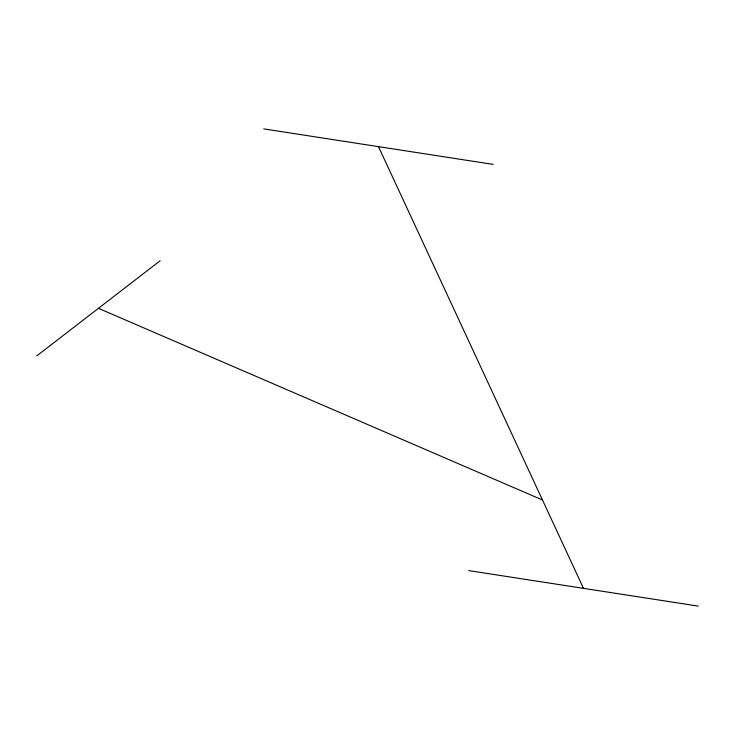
<?xml version="1.0" encoding="UTF-8"?>
<svg xmlns="http://www.w3.org/2000/svg" width="735" height="735" viewBox="0 0 735 735"><rect width="100%" height="100%" fill="white"/><g stroke="black" fill="none" stroke-linecap="round" stroke-linejoin="round"><path stroke-width="1.1" d="M36.75 355.915L160.156 260.732M263.727 128.891L493.249 164.401M468.728 570.599L698.25 606.109M98.453 308.323L542.494 500.011M378.488 146.642L583.489 588.358"/></g></svg>
